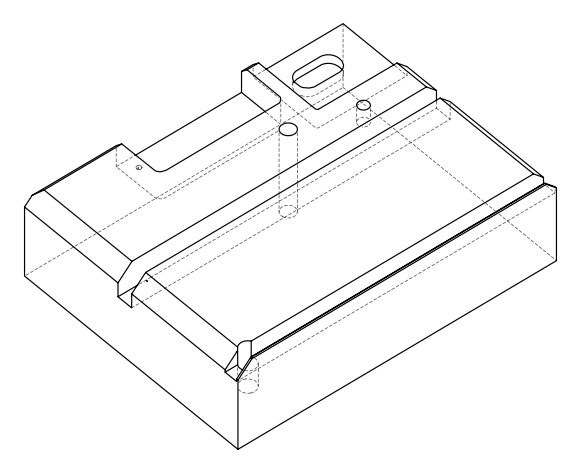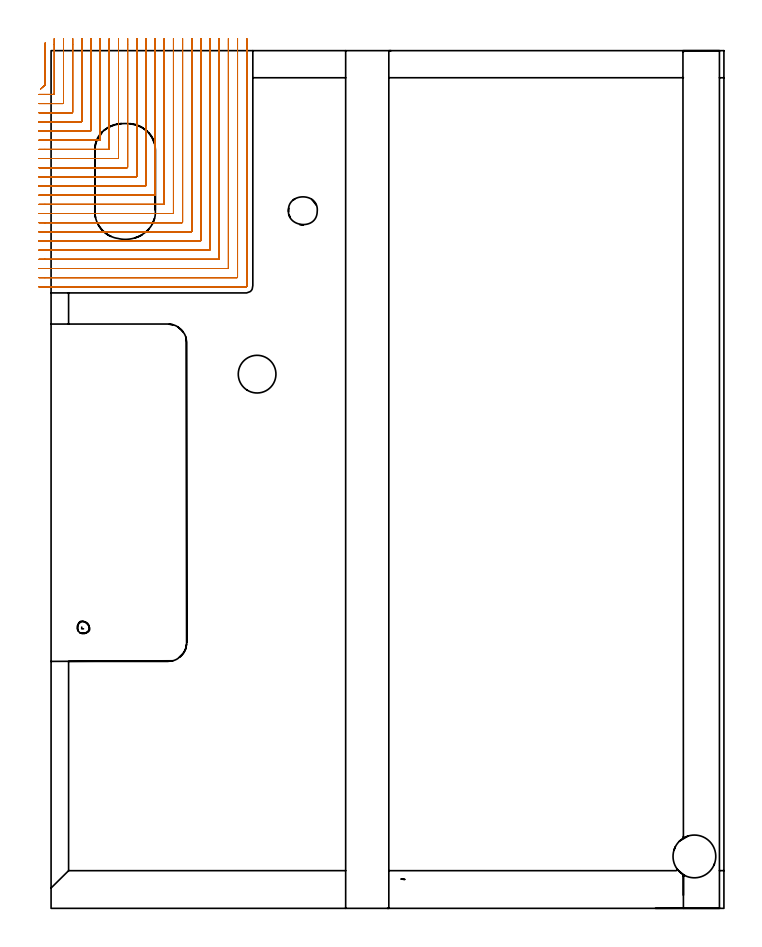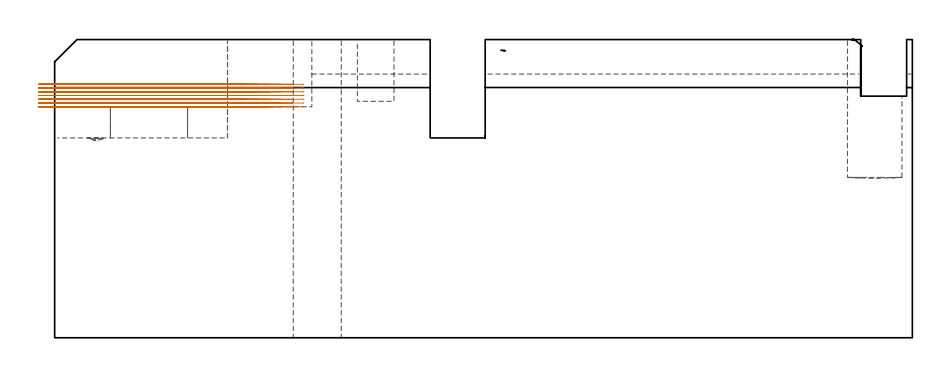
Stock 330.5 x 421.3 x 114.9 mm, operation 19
(PLAN: 23 operations, 11 tool changes, 214.9 min)
(1 SPOT_DRILL | STEP1HOLE | NXT0321_9005460120000 | 0.05 min | 183 mm3)
(2 SPOT_DRILL_1 | STEP1POCKET | NXT0321_9005460120000 | 0.03 min | 2 mm3)
(3 SPOT_DRILL_2 | STEP1POCKET_1 | NXT0321_9005460120000 | 0.04 min | 4144 mm3)
(4 DRILL_BLIND_HOLE_INTO_CENTER | STEP1HOLE | NXT0301_125 | 0.05 min | 172 mm3)
(5 GUN_DRILL_THROUGH_HOLE | STEP1HOLE | UGT0307_003 | 0.6 min | 4123 mm3)
(6 SPADE_DRILL_TO_ENLARGE_THROUGH_HOLE | STEP1HOLE | UGT0306_009 | 0.49 min | 26355 mm3)
(7 DRILL_BLIND_HOLE_INTO_CENTER_1 | STEP1POCKET | NXT0301_128 | 0.1 min | 2558 mm3)
(8 DRILL_BLIND_HOLE_INTO_CENTER_2 | STEP1POCKET_1 | NXT0301_125 | 0.02 min | 26 mm3)
(9 INDEXABLE_INSERT_DRILL_BLIND_HOLE_FROM_SOLID | STEP1POCKET_2 | NXT0302_013 | 0.22 min | 18420 mm3)
(10 MILL_ROUGH_BLIND_HOLE_CONTOUR | STEP1POCKET | NXT0201_013 | Spiral | 0.51 min | 1147 mm3)
(11 AREA_MILL | FG_CHAMFER_SURFACE | UGT0205_001 | 3.58 min | 4512 mm3)
(12 AREA_MILL_1 | FG_CHAMFER_SURFACE_1 | UGT0205_001 | 8.28 min | 25678 mm3)
(13 AREA_MILL_2 | FG_CHAMFER_SURFACE_2 | UGT0205_001 | 2.09 min | 5248 mm3)
(14 AREA_MILL_3 | FG_CHAMFER_SURFACE_3 | UGT0205_001 | 8.39 min | 27385 mm3)
(15 AREA_MILL_4 | FG_CHAMFER_SURFACE_4 | UGT0205_001 | 6.06 min | 14015 mm3)
(16 AREA_MILL_5 | FG_CHAMFER_SURFACE_5 | UGT0205_001 | 0.64 min | 951 mm3)
(17 AREA_MILL_6 | FG_CHAMFER_SURFACE_6 | UGT0205_001 | 0.35 min | 1547 mm3)
(18 AREA_MILL_7 | FG_CHAMFER_SURFACE_7 | UGT0205_001 | 0.3 min | 757 mm3)
(19 MILL_CORNER_NOTCH_RECTANGULAR | CORNER_NOTCH_RECTANGULAR | NXT0201_008 | Follow Part, ap 1.5, ae 75% | 113.97 min | 304565 mm3)
(20 MILL_RECTANGULAR_POCKET | POCKET_RECTANGULAR_STRAIGHT | UGT0201_094 | Follow Part, ap 5, ae 75% | 0.9 min | 18338 mm3)
(21 MILL_SLOT | SLOT_PARTIAL_RECTANGULAR | NXT0201_012 | Follow Part, ap 4, ae 75% | 38.99 min | 412361 mm3)
(22 MILL_RECTANGULAR_SLOT | SLOT_RECTANGULAR | NXT0201_012 | Follow Part, ap 4, ae 75% | 10.88 min | 152852 mm3)
(23 MILL_RECTANGULAR_SLOT_1 | SLOT_RECTANGULAR_1 | NXT0201_012 | Follow Part, ap 4, ae 75% | 18.37 min | 334704 mm3)
(TOOL NXT0321_9005460120000 | NC Spot Drill, 142deg, 12mm, Carbide, Uncoated | D12 PA142 FL30 Z2)
(TOOL NXT0301_125 | Carbide Drill 6mm [861.1-0600-018A1-GP GC34] | D6 PA150 FL18.7 Z2)
(TOOL UGT0307_003 | Gun Drill 7 mm | D7 PA130 FL24 Z1)
(TOOL UGT0306_009 | Spade Drill 18.5mm | D18.5 PA132 FL10 Z2)
(TOOL NXT0301_128 | Carbide Drill 12mm [861.1-1200-036A1-GP GC34] | D12 PA150 FL37.4 Z2)
(TOOL NXT0302_013 | Index. Insert Drill 21mm [880-D2100L25-05] | D21 PA176 FL105 Z2)
(TOOL NXT0201_013 | ENDMILL 10mm | D10 FL30 Z4)
(TOOL UGT0205_001 | Chamfer Mill 20 x 3 x 45 deg. | D20 FL50 Z2)
(TOOL NXT0201_008 | ENDMILL 6mm [2P460-0600-NA 1630] | D6 FL26 Z6)
(TOOL UGT0201_094 | End mill 20 mm | D20 FL38 Z4)
(TOOL NXT0201_012 | ENDMILL 16mm [2P460-1600-NA 1630] | D16 FL38 Z6)
(OP 19 MILL_CORNER_NOTCH_RECTANGULAR, part 2 of 2)
G0 Z125.021
X-5.237 Y402.377
Z97.674
G1 X-3. Y404.376
G3 X-2.9 Y404.594 R0.3 F500.
G1 Y422.068
Y425.068 F250.
G0 Z125.021
X-6. Y399.8
Z97.674
G1 X-3.
X1.306 F500.
G3 X1.6 Y400.094 R0.3
G1 Y424.3
Y427.3 F250.
G0 Z125.021
X-6. Y395.3
Z97.674
G1 X-3.
X5.806 F500.
G3 X6.1 Y395.594 R0.3
G1 Y424.3
Y427.3 F250.
G0 Z125.021
X-6. Y390.8
Z97.674
G1 X-3.
X10.306 F500.
G3 X10.6 Y391.094 R0.3
G1 Y424.3
Y427.3 F250.
G0 Z125.021
X-6. Y386.3
Z97.674
G1 X-3.
X14.806 F500.
G3 X15.1 Y386.594 R0.3
G1 Y424.3
Y427.3 F250.
G0 Z125.021
X-6. Y381.8
Z97.674
G1 X-3.
X19.305 F500.
G3 X19.6 Y382.095 R0.3
G1 Y424.3
Y427.3 F250.
G0 Z125.021
X-6. Y377.3
Z97.674
G1 X-3.
X23.805 F500.
G3 X24.1 Y377.595 R0.3
G1 Y424.3
Y427.3 F250.
G0 Z125.021
X-6. Y372.8
Z97.674
G1 X-3.
X28.305 F500.
G3 X28.6 Y373.095 R0.3
G1 Y424.3
Y427.3 F250.
G0 Z125.021
X-6. Y368.3
Z97.674
G1 X-3.
X32.805 F500.
G3 X33.1 Y368.595 R0.3
G1 Y424.3
Y427.3 F250.
G0 Z125.021
X-6. Y363.8
Z97.674
G1 X-3.
X37.305 F500.
G3 X37.6 Y364.095 R0.3
G1 Y424.3
Y427.3 F250.
G0 Z125.021
X-6. Y359.3
Z97.674
G1 X-3.
X41.804 F500.
G3 X42.1 Y359.596 R0.3
G1 Y424.3
Y427.3 F250.
G0 Z125.021
X-6. Y354.8
Z97.674
G1 X-3.
X46.304 F500.
G3 X46.6 Y355.096 R0.3
G1 Y424.3
Y427.3 F250.
G0 Z125.021
X-6. Y350.3
Z97.674
G1 X-3.
X50.804 F500.
G3 X51.1 Y350.596 R0.3
G1 Y424.3
Y427.3 F250.
G0 Z125.021
X-6. Y345.8
Z97.674
G1 X-3.
X55.304 F500.
G3 X55.6 Y346.096 R0.3
G1 Y424.3
Y427.3 F250.
G0 Z125.021
X-6. Y341.3
Z97.674
G1 X-3.
X59.804 F500.
G3 X60.1 Y341.596 R0.3
G1 Y424.3
Y427.3 F250.
G0 Z125.021
X-6. Y336.8
Z97.674
G1 X-3.
X64.304 F500.
G3 X64.6 Y337.096 R0.3
G1 Y424.3
Y427.3 F250.
G0 Z125.021
X-6. Y332.3
Z97.674
G1 X-3.
X68.803 F500.
G3 X69.1 Y332.597 R0.3
G1 Y424.3
Y427.3 F250.
G0 Z125.021
X-6. Y327.8
Z97.674
G1 X-3.
X73.303 F500.
G3 X73.6 Y328.097 R0.3
G1 Y424.3
Y427.3 F250.
G0 Z125.021
X-6. Y323.3
Z97.674
G1 X-3.
X77.803 F500.
G3 X78.1 Y323.597 R0.3
G1 Y424.3
Y427.3 F250.
G0 Z125.021
X-6. Y318.8
Z97.674
G1 X-3.
X82.303 F500.
G3 X82.6 Y319.097 R0.3
G1 Y424.3
Y427.3 F250.
G0 Z125.021
X-6. Y314.3
Z97.674
G1 X-3.
X86.803 F500.
G3 X87.1 Y314.597 R0.3
G1 Y424.3
Y427.3 F250.
G0 Z125.021
X-6. Y309.8
Z97.674
G1 X-3.
X91.303 F500.
G3 X91.6 Y310.097 R0.3
G1 Y424.3
Y427.3 F250.
G0 Z125.021
X-6. Y305.3
Z97.674
G1 X-3.
X95.803 F500.
G3 X96.1 Y305.597 R0.3
G1 Y424.3
Y427.3 F250.
G0 Z125.021
X-5.237 Y402.377
Z96.228
G1 X-3. Y404.376
G3 X-2.9 Y404.594 R0.3 F500.
G1 Y422.068
Y425.068 F250.
G0 Z125.021
X-6. Y399.8
Z96.228
G1 X-3.
X1.306 F500.
G3 X1.6 Y400.094 R0.3
G1 Y424.3
Y427.3 F250.
G0 Z125.021
X-6. Y395.3
Z96.228
G1 X-3.
X5.806 F500.
G3 X6.1 Y395.594 R0.3
G1 Y424.3
Y427.3 F250.
G0 Z125.021
X-6. Y390.8
Z96.228
G1 X-3.
X10.306 F500.
G3 X10.6 Y391.094 R0.3
G1 Y424.3
Y427.3 F250.
G0 Z125.021
X-6. Y386.3
Z96.228
G1 X-3.
X14.806 F500.
G3 X15.1 Y386.594 R0.3
G1 Y424.3
Y427.3 F250.
G0 Z125.021
X-6. Y381.8
Z96.228
G1 X-3.
X19.305 F500.
G3 X19.6 Y382.095 R0.3
G1 Y424.3
Y427.3 F250.
G0 Z125.021
X-6. Y377.3
Z96.228
G1 X-3.
X23.805 F500.
G3 X24.1 Y377.595 R0.3
G1 Y424.3
Y427.3 F250.
G0 Z125.021
X-6. Y372.8
Z96.228
G1 X-3.
X28.305 F500.
G3 X28.6 Y373.095 R0.3
G1 Y424.3
Y427.3 F250.
G0 Z125.021
X-6. Y368.3
Z96.228
G1 X-3.
X32.805 F500.
G3 X33.1 Y368.595 R0.3
G1 Y424.3
Y427.3 F250.
G0 Z125.021
X-6. Y363.8
Z96.228
G1 X-3.
X37.305 F500.
G3 X37.6 Y364.095 R0.3
G1 Y424.3
Y427.3 F250.
G0 Z125.021
X-6. Y359.3
Z96.228
G1 X-3.
X41.804 F500.
G3 X42.1 Y359.596 R0.3
G1 Y424.3
Y427.3 F250.
G0 Z125.021
X-6. Y354.8
Z96.228
G1 X-3.
X46.304 F500.
G3 X46.6 Y355.096 R0.3
G1 Y424.3
Y427.3 F250.
G0 Z125.021
X-6. Y350.3
Z96.228
G1 X-3.
X50.804 F500.
G3 X51.1 Y350.596 R0.3
G1 Y424.3
Y427.3 F250.
G0 Z125.021
X-6. Y345.8
Z96.228
G1 X-3.
X55.304 F500.
G3 X55.6 Y346.096 R0.3
G1 Y424.3
Y427.3 F250.
G0 Z125.021
X-6. Y341.3
Z96.228
G1 X-3.
X59.804 F500.
G3 X60.1 Y341.596 R0.3
G1 Y424.3
Y427.3 F250.
G0 Z125.021
X-6. Y336.8
Z96.228
G1 X-3.
X64.304 F500.
G3 X64.6 Y337.096 R0.3
G1 Y424.3
Y427.3 F250.
G0 Z125.021
X-6. Y332.3
Z96.228
G1 X-3.
X68.803 F500.
G3 X69.1 Y332.597 R0.3
G1 Y424.3
Y427.3 F250.
G0 Z125.021
X-6. Y327.8
Z96.228
G1 X-3.
X73.303 F500.
G3 X73.6 Y328.097 R0.3
G1 Y424.3
Y427.3 F250.
G0 Z125.021
X-6. Y323.3
Z96.228
G1 X-3.
X77.803 F500.
G3 X78.1 Y323.597 R0.3
G1 Y424.3
Y427.3 F250.
G0 Z125.021
X-6. Y318.8
Z96.228
G1 X-3.
X82.303 F500.
G3 X82.6 Y319.097 R0.3
G1 Y424.3
Y427.3 F250.
G0 Z125.021
X-6. Y314.3
Z96.228
G1 X-3.
X86.803 F500.
G3 X87.1 Y314.597 R0.3
G1 Y424.3
Y427.3 F250.
G0 Z125.021
X-6. Y309.8
Z96.228
G1 X-3.
X91.303 F500.
G3 X91.6 Y310.097 R0.3
G1 Y424.3
Y427.3 F250.
G0 Z125.021
X-6. Y305.3
Z96.228
G1 X-3.
X95.803 F500.
G3 X96.1 Y305.597 R0.3
G1 Y424.3
Y427.3 F250.
G0 Z125.021
X-5.237 Y402.377
Z94.782
G1 X-3. Y404.376
G3 X-2.9 Y404.594 R0.3 F500.
G1 Y422.068
Y425.068 F250.
G0 Z125.021
X-6. Y399.8
Z94.782
G1 X-3.
X1.306 F500.
G3 X1.6 Y400.094 R0.3
G1 Y424.3
Y427.3 F250.
G0 Z125.021
X-6. Y395.3
Z94.782
G1 X-3.
X5.806 F500.
G3 X6.1 Y395.594 R0.3
G1 Y424.3
Y427.3 F250.
G0 Z125.021
X-6. Y390.8
Z94.782
G1 X-3.
X10.306 F500.
G3 X10.6 Y391.094 R0.3
G1 Y424.3
Y427.3 F250.
G0 Z125.021
X-6. Y386.3
Z94.782
G1 X-3.
X14.806 F500.
G3 X15.1 Y386.594 R0.3
G1 Y424.3
Y427.3 F250.
G0 Z125.021
X-6. Y381.8
Z94.782
G1 X-3.
X19.305 F500.
G3 X19.6 Y382.095 R0.3
G1 Y424.3
Y427.3 F250.
G0 Z125.021
X-6. Y377.3
Z94.782
G1 X-3.
X23.805 F500.
G3 X24.1 Y377.595 R0.3
G1 Y424.3
Y427.3 F250.
G0 Z125.021
X-6. Y372.8
Z94.782
G1 X-3.
X28.305 F500.
G3 X28.6 Y373.095 R0.3
G1 Y424.3
Y427.3 F250.
G0 Z125.021
X-6. Y368.3
Z94.782
G1 X-3.
X32.805 F500.
G3 X33.1 Y368.595 R0.3
G1 Y424.3
Y427.3 F250.
G0 Z125.021
X-6. Y363.8
Z94.782
G1 X-3.
X37.305 F500.
G3 X37.6 Y364.095 R0.3
G1 Y424.3
Y427.3 F250.
G0 Z125.021
X-6. Y359.3
Z94.782
G1 X-3.
X41.804 F500.
G3 X42.1 Y359.596 R0.3
G1 Y424.3
Y427.3 F250.
G0 Z125.021
X-6. Y354.8
Z94.782
G1 X-3.
X46.304 F500.
G3 X46.6 Y355.096 R0.3
G1 Y424.3
Y427.3 F250.
G0 Z125.021
X-6. Y350.3
Z94.782
G1 X-3.
X50.804 F500.
G3 X51.1 Y350.596 R0.3
G1 Y424.3
Y427.3 F250.
G0 Z125.021
X-6. Y345.8
Z94.782
G1 X-3.
X55.304 F500.
G3 X55.6 Y346.096 R0.3
G1 Y424.3
Y427.3 F250.
G0 Z125.021
X-6. Y341.3
Z94.782
G1 X-3.
X59.804 F500.
G3 X60.1 Y341.596 R0.3
G1 Y424.3
Y427.3 F250.
G0 Z125.021
X-6. Y336.8
Z94.782
G1 X-3.
X64.304 F500.
G3 X64.6 Y337.096 R0.3
G1 Y424.3
Y427.3 F250.
G0 Z125.021
X-6. Y332.3
Z94.782
G1 X-3.
X68.803 F500.
G3 X69.1 Y332.597 R0.3
G1 Y424.3
Y427.3 F250.
G0 Z125.021
X-6. Y327.8
Z94.782
G1 X-3.
X73.303 F500.
G3 X73.6 Y328.097 R0.3
G1 Y424.3
Y427.3 F250.
G0 Z125.021
X-6. Y323.3
Z94.782
G1 X-3.
X77.803 F500.
G3 X78.1 Y323.597 R0.3
G1 Y424.3
Y427.3 F250.
G0 Z125.021
X-6. Y318.8
Z94.782
G1 X-3.
X82.303 F500.
G3 X82.6 Y319.097 R0.3
G1 Y424.3
Y427.3 F250.
G0 Z125.021
X-6. Y314.3
Z94.782
G1 X-3.
X86.803 F500.
G3 X87.1 Y314.597 R0.3
G1 Y424.3
Y427.3 F250.
G0 Z125.021
X-6. Y309.8
Z94.782
G1 X-3.
X91.303 F500.
G3 X91.6 Y310.097 R0.3
G1 Y424.3
Y427.3 F250.
G0 Z125.021
X-6. Y305.3
Z94.782
G1 X-3.
X95.803 F500.
G3 X96.1 Y305.597 R0.3
G1 Y424.3
Y427.3 F250.
G0 Z125.021
X-5.237 Y402.377
Z93.337
G1 X-3. Y404.376
G3 X-2.9 Y404.594 R0.3 F500.
G1 Y422.068
Y425.068 F250.
G0 Z125.021
X-6. Y399.8
Z93.337
G1 X-3.
X1.306 F500.
G3 X1.6 Y400.094 R0.3
G1 Y424.3
Y427.3 F250.
G0 Z125.021
X-6. Y395.3
Z93.337
G1 X-3.
X5.806 F500.
G3 X6.1 Y395.594 R0.3
G1 Y424.3
Y427.3 F250.
G0 Z125.021
X-6. Y390.8
Z93.337
G1 X-3.
X10.306 F500.
G3 X10.6 Y391.094 R0.3
G1 Y424.3
Y427.3 F250.
G0 Z125.021
X-6. Y386.3
Z93.337
G1 X-3.
X14.806 F500.
G3 X15.1 Y386.594 R0.3
G1 Y424.3
Y427.3 F250.
G0 Z125.021
X-6. Y381.8
Z93.337
G1 X-3.
X19.305 F500.
G3 X19.6 Y382.095 R0.3
G1 Y424.3
Y427.3 F250.
G0 Z125.021
X-6. Y377.3
Z93.337
G1 X-3.
X23.805 F500.
G3 X24.1 Y377.595 R0.3
G1 Y424.3
Y427.3 F250.
G0 Z125.021
X-6. Y372.8
Z93.337
G1 X-3.
X28.305 F500.
G3 X28.6 Y373.095 R0.3
G1 Y424.3
Y427.3 F250.
G0 Z125.021
X-6. Y368.3
Z93.337
G1 X-3.
X32.805 F500.
G3 X33.1 Y368.595 R0.3
G1 Y424.3
Y427.3 F250.
G0 Z125.021
X-6. Y363.8
Z93.337
G1 X-3.
X37.305 F500.
G3 X37.6 Y364.095 R0.3
G1 Y424.3
Y427.3 F250.
G0 Z125.021
X-6. Y359.3
Z93.337
G1 X-3.
X41.804 F500.
G3 X42.1 Y359.596 R0.3
G1 Y424.3
Y427.3 F250.
G0 Z125.021
X-6. Y354.8
Z93.337
G1 X-3.
X46.304 F500.
G3 X46.6 Y355.096 R0.3
G1 Y424.3
Y427.3 F250.
G0 Z125.021
X-6. Y350.3
Z93.337
G1 X-3.
X50.804 F500.
G3 X51.1 Y350.596 R0.3
G1 Y424.3
Y427.3 F250.
G0 Z125.021
X-6. Y345.8
Z93.337
G1 X-3.
X55.304 F500.
G3 X55.6 Y346.096 R0.3
G1 Y424.3
Y427.3 F250.
G0 Z125.021
X-6. Y341.3
Z93.337
G1 X-3.
X59.804 F500.
G3 X60.1 Y341.596 R0.3
G1 Y424.3
Y427.3 F250.
G0 Z125.021
X-6. Y336.8
Z93.337
G1 X-3.
X64.304 F500.
G3 X64.6 Y337.096 R0.3
G1 Y424.3
Y427.3 F250.
G0 Z125.021
X-6. Y332.3
Z93.337
G1 X-3.
X68.803 F500.
G3 X69.1 Y332.597 R0.3
G1 Y424.3
Y427.3 F250.
G0 Z125.021
X-6. Y327.8
Z93.337
G1 X-3.
X73.303 F500.
G3 X73.6 Y328.097 R0.3
G1 Y424.3
Y427.3 F250.
G0 Z125.021
X-6. Y323.3
Z93.337
G1 X-3.
X77.803 F500.
G3 X78.1 Y323.597 R0.3
G1 Y424.3
Y427.3 F250.
G0 Z125.021
X-6. Y318.8
Z93.337
G1 X-3.
X82.303 F500.
G3 X82.6 Y319.097 R0.3
G1 Y424.3
Y427.3 F250.
G0 Z125.021
X-6. Y314.3
Z93.337
G1 X-3.
X86.803 F500.
G3 X87.1 Y314.597 R0.3
G1 Y424.3
Y427.3 F250.
G0 Z125.021
X-6. Y309.8
Z93.337
G1 X-3.
X91.303 F500.
G3 X91.6 Y310.097 R0.3
G1 Y424.3
Y427.3 F250.
G0 Z125.021
X-6. Y305.3
Z93.337
G1 X-3.
X95.803 F500.
G3 X96.1 Y305.597 R0.3
G1 Y424.3
Y427.3 F250.
G0 Z125.021
X-5.237 Y402.377
Z91.891
G1 X-3. Y404.376
G3 X-2.9 Y404.594 R0.3 F500.
G1 Y422.068
Y425.068 F250.
G0 Z125.021
X-6. Y399.8
Z91.891
G1 X-3.
X1.306 F500.
G3 X1.6 Y400.094 R0.3
G1 Y424.3
Y427.3 F250.
G0 Z125.021
X-6. Y395.3
Z91.891
G1 X-3.
X5.806 F500.
G3 X6.1 Y395.594 R0.3
G1 Y424.3
Y427.3 F250.
G0 Z125.021
X-6. Y390.8
Z91.891
G1 X-3.
X10.306 F500.
G3 X10.6 Y391.094 R0.3
G1 Y424.3
Y427.3 F250.
G0 Z125.021
X-6. Y386.3
Z91.891
G1 X-3.
X14.806 F500.
G3 X15.1 Y386.594 R0.3
G1 Y424.3
Y427.3 F250.
G0 Z125.021
X-6. Y381.8
Z91.891
G1 X-3.
X19.305 F500.
G3 X19.6 Y382.095 R0.3
G1 Y424.3
Y427.3 F250.
G0 Z125.021
X-6. Y377.3
Z91.891
G1 X-3.
X23.805 F500.
G3 X24.1 Y377.595 R0.3
G1 Y424.3
Y427.3 F250.
G0 Z125.021
X-6. Y372.8
Z91.891
G1 X-3.
X28.305 F500.
G3 X28.6 Y373.095 R0.3
G1 Y424.3
Y427.3 F250.
G0 Z125.021
X-6. Y368.3
Z91.891
G1 X-3.
X32.805 F500.
G3 X33.1 Y368.595 R0.3
G1 Y424.3
Y427.3 F250.
G0 Z125.021
X-6. Y363.8
Z91.891
G1 X-3.
X37.305 F500.
G3 X37.6 Y364.095 R0.3
G1 Y424.3
Y427.3 F250.
G0 Z125.021
X-6. Y359.3
Z91.891
G1 X-3.
X41.804 F500.
G3 X42.1 Y359.596 R0.3
G1 Y424.3
Y427.3 F250.
G0 Z125.021
X-6. Y354.8
Z91.891
G1 X-3.
X46.304 F500.
G3 X46.6 Y355.096 R0.3
G1 Y424.3
Y427.3 F250.
G0 Z125.021
X-6. Y350.3
Z91.891
G1 X-3.
X50.804 F500.
G3 X51.1 Y350.596 R0.3
G1 Y424.3
Y427.3 F250.
G0 Z125.021
X-6. Y345.8
Z91.891
G1 X-3.
X55.304 F500.
G3 X55.6 Y346.096 R0.3
G1 Y424.3
Y427.3 F250.
G0 Z125.021
X-6. Y341.3
Z91.891
G1 X-3.
X59.804 F500.
G3 X60.1 Y341.596 R0.3
G1 Y424.3
Y427.3 F250.
G0 Z125.021
X-6. Y336.8
Z91.891
G1 X-3.
X64.304 F500.
G3 X64.6 Y337.096 R0.3
G1 Y424.3
Y427.3 F250.
G0 Z125.021
X-6. Y332.3
Z91.891
G1 X-3.
X68.803 F500.
G3 X69.1 Y332.597 R0.3
G1 Y424.3
Y427.3 F250.
G0 Z125.021
X-6. Y327.8
Z91.891
G1 X-3.
X73.303 F500.
G3 X73.6 Y328.097 R0.3
G1 Y424.3
Y427.3 F250.
G0 Z125.021
X-6. Y323.3
Z91.891
G1 X-3.
X77.803 F500.
G3 X78.1 Y323.597 R0.3
G1 Y424.3
Y427.3 F250.
G0 Z125.021
X-6. Y318.8
Z91.891
G1 X-3.
X82.303 F500.
G3 X82.6 Y319.097 R0.3
G1 Y424.3
Y427.3 F250.
G0 Z125.021
X-6. Y314.3
Z91.891
G1 X-3.
X86.803 F500.
G3 X87.1 Y314.597 R0.3
G1 Y424.3
Y427.3 F250.
G0 Z125.021
X-6. Y309.8
Z91.891
G1 X-3.
X91.303 F500.
G3 X91.6 Y310.097 R0.3
G1 Y424.3
Y427.3 F250.
G0 Z125.021
X-6. Y305.3
Z91.891
G1 X-3.
X95.803 F500.
G3 X96.1 Y305.597 R0.3
G1 Y424.3
Y427.3 F250.
G0 Z125.021
X-5.237 Y402.377
Z90.446
G1 X-3. Y404.376
G3 X-2.9 Y404.594 R0.3 F500.
G1 Y422.068
Y425.068 F250.
G0 Z125.021
X-6. Y399.8
Z90.446
G1 X-3.
X1.306 F500.
G3 X1.6 Y400.094 R0.3
G1 Y424.3
Y427.3 F250.
G0 Z125.021
X-6. Y395.3
Z90.446
G1 X-3.
X5.806 F500.
G3 X6.1 Y395.594 R0.3
G1 Y424.3
Y427.3 F250.
G0 Z125.021
X-6. Y390.8
Z90.446
G1 X-3.
X10.306 F500.
G3 X10.6 Y391.094 R0.3
G1 Y424.3
Y427.3 F250.
G0 Z125.021
X-6. Y386.3
Z90.446
G1 X-3.
X14.806 F500.
G3 X15.1 Y386.594 R0.3
G1 Y424.3
Y427.3 F250.
G0 Z125.021
X-6. Y381.8
Z90.446
G1 X-3.
X19.305 F500.
G3 X19.6 Y382.095 R0.3
G1 Y424.3
Y427.3 F250.
G0 Z125.021
X-6. Y377.3
Z90.446
G1 X-3.
X23.805 F500.
G3 X24.1 Y377.595 R0.3
G1 Y424.3
Y427.3 F250.
G0 Z125.021
X-6. Y372.8
Z90.446
G1 X-3.
X28.305 F500.
G3 X28.6 Y373.095 R0.3
G1 Y424.3
Y427.3 F250.
G0 Z125.021
X-6. Y368.3
Z90.446
G1 X-3.
X32.805 F500.
G3 X33.1 Y368.595 R0.3
G1 Y424.3
Y427.3 F250.
G0 Z125.021
X-6. Y363.8
Z90.446
G1 X-3.
X37.305 F500.
G3 X37.6 Y364.095 R0.3
G1 Y424.3
Y427.3 F250.
G0 Z125.021
X-6. Y359.3
Z90.446
G1 X-3.
X41.804 F500.
G3 X42.1 Y359.596 R0.3
G1 Y424.3
Y427.3 F250.
G0 Z125.021
X-6. Y354.8
Z90.446
G1 X-3.
X46.304 F500.
G3 X46.6 Y355.096 R0.3
G1 Y424.3
Y427.3 F250.
G0 Z125.021
X-6. Y350.3
Z90.446
G1 X-3.
X50.804 F500.
G3 X51.1 Y350.596 R0.3
G1 Y424.3
Y427.3 F250.
G0 Z125.021
X-6. Y345.8
Z90.446
G1 X-3.
X55.304 F500.
G3 X55.6 Y346.096 R0.3
G1 Y424.3
Y427.3 F250.
G0 Z125.021
X-6. Y341.3
Z90.446
G1 X-3.
X59.804 F500.
G3 X60.1 Y341.596 R0.3
G1 Y424.3
Y427.3 F250.
G0 Z125.021
X-6. Y336.8
Z90.446
G1 X-3.
X64.304 F500.
G3 X64.6 Y337.096 R0.3
G1 Y424.3
Y427.3 F250.
G0 Z125.021
X-6. Y332.3
Z90.446
G1 X-3.
X68.803 F500.
G3 X69.1 Y332.597 R0.3
G1 Y424.3
Y427.3 F250.
G0 Z125.021
X-6. Y327.8
Z90.446
G1 X-3.
X73.303 F500.
G3 X73.6 Y328.097 R0.3
G1 Y424.3
Y427.3 F250.
G0 Z125.021
X-6. Y323.3
Z90.446
G1 X-3.
X77.803 F500.
G3 X78.1 Y323.597 R0.3
G1 Y424.3
Y427.3 F250.
G0 Z125.021
X-6. Y318.8
Z90.446
G1 X-3.
X82.303 F500.
G3 X82.6 Y319.097 R0.3
G1 Y424.3
Y427.3 F250.
G0 Z125.021
X-6. Y314.3
Z90.446
G1 X-3.
X86.803 F500.
G3 X87.1 Y314.597 R0.3
G1 Y424.3
Y427.3 F250.
G0 Z125.021
X-6. Y309.8
Z90.446
G1 X-3.
X91.303 F500.
G3 X91.6 Y310.097 R0.3
G1 Y424.3
Y427.3 F250.
G0 Z125.021
X-6. Y305.3
Z90.446
G1 X-3.
X95.803 F500.
G3 X96.1 Y305.597 R0.3
G1 Y424.3
Y427.3 F250.
G0 Z125.021
X-5.237 Y402.377
Z89.
G1 X-3. Y404.376
G3 X-2.9 Y404.594 R0.3 F500.
G1 Y422.068
Y425.068 F250.
G0 Z125.021
X-6. Y399.8
Z89.
G1 X-3.
X1.306 F500.
G3 X1.6 Y400.094 R0.3
G1 Y424.3
Y427.3 F250.
G0 Z125.021
X-6. Y395.3
Z89.
G1 X-3.
X5.806 F500.
G3 X6.1 Y395.594 R0.3
G1 Y424.3
Y427.3 F250.
G0 Z125.021
X-6. Y390.8
Z89.
G1 X-3.
X10.306 F500.
G3 X10.6 Y391.094 R0.3
G1 Y424.3
Y427.3 F250.
G0 Z125.021
X-6. Y386.3
Z89.
G1 X-3.
X14.806 F500.
G3 X15.1 Y386.594 R0.3
G1 Y424.3
Y427.3 F250.
G0 Z125.021
X-6. Y381.8
Z89.
G1 X-3.
X19.305 F500.
G3 X19.6 Y382.095 R0.3
G1 Y424.3
Y427.3 F250.
G0 Z125.021
X-6. Y377.3
Z89.
G1 X-3.
X23.805 F500.
G3 X24.1 Y377.595 R0.3
G1 Y424.3
Y427.3 F250.
G0 Z125.021
X-6. Y372.8
Z89.
G1 X-3.
X28.305 F500.
G3 X28.6 Y373.095 R0.3
G1 Y424.3
Y427.3 F250.
G0 Z125.021
X-6. Y368.3
Z89.
G1 X-3.
X32.805 F500.
G3 X33.1 Y368.595 R0.3
G1 Y424.3
Y427.3 F250.
G0 Z125.021
X-6. Y363.8
Z89.
G1 X-3.
X37.305 F500.
G3 X37.6 Y364.095 R0.3
G1 Y424.3
Y427.3 F250.
G0 Z125.021
X-6. Y359.3
Z89.
G1 X-3.
X41.804 F500.
G3 X42.1 Y359.596 R0.3
G1 Y424.3
Y427.3 F250.
G0 Z125.021
X-6. Y354.8
Z89.
G1 X-3.
X46.304 F500.
G3 X46.6 Y355.096 R0.3
G1 Y424.3
Y427.3 F250.
G0 Z125.021
X-6. Y350.3
Z89.
G1 X-3.
X50.804 F500.
G3 X51.1 Y350.596 R0.3
G1 Y424.3
Y427.3 F250.
G0 Z125.021
X-6. Y345.8
Z89.
G1 X-3.
X55.304 F500.
G3 X55.6 Y346.096 R0.3
G1 Y424.3
Y427.3 F250.
G0 Z125.021
X-6. Y341.3
Z89.
G1 X-3.
X59.804 F500.
G3 X60.1 Y341.596 R0.3
G1 Y424.3
Y427.3 F250.
G0 Z125.021
X-6. Y336.8
Z89.
G1 X-3.
X64.304 F500.
G3 X64.6 Y337.096 R0.3
G1 Y424.3
Y427.3 F250.
G0 Z125.021
X-6. Y332.3
Z89.
G1 X-3.
X68.803 F500.
G3 X69.1 Y332.597 R0.3
G1 Y424.3
Y427.3 F250.
G0 Z125.021
X-6. Y327.8
Z89.
G1 X-3.
X73.303 F500.
G3 X73.6 Y328.097 R0.3
G1 Y424.3
Y427.3 F250.
G0 Z125.021
X-6. Y323.3
Z89.
G1 X-3.
X77.803 F500.
G3 X78.1 Y323.597 R0.3
G1 Y424.3
Y427.3 F250.
G0 Z125.021
X-6. Y318.8
Z89.
G1 X-3.
X82.303 F500.
G3 X82.6 Y319.097 R0.3
G1 Y424.3
Y427.3 F250.
G0 Z125.021
X-6. Y314.3
Z89.
G1 X-3.
X86.803 F500.
G3 X87.1 Y314.597 R0.3
G1 Y424.3
Y427.3 F250.
G0 Z125.021
X-6. Y309.8
Z89.
G1 X-3.
X91.303 F500.
G3 X91.6 Y310.097 R0.3
G1 Y424.3
Y427.3 F250.
G0 Z125.021
X-6. Y305.3
Z89.
G1 X-3.
X95.803 F500.
G3 X96.1 Y305.597 R0.3
G1 Y424.3
Y427.3 F250.
G0 Z125.021
M5
M2
